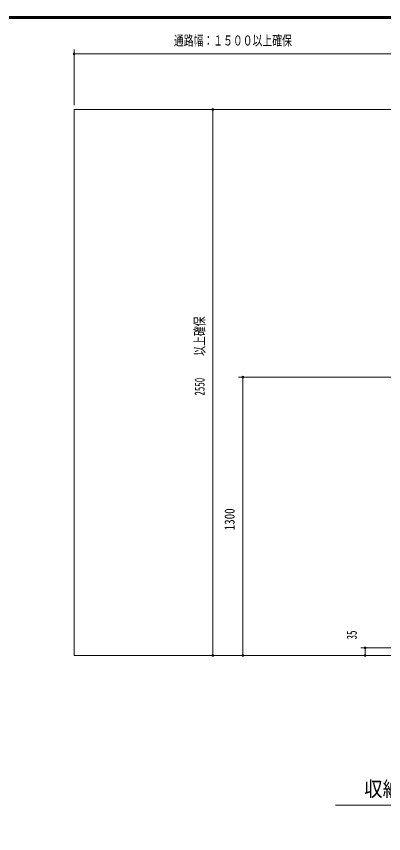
# Model space of a CAD drawing. Units: millimetres, scale not verified. Extents: x -5740 to 5740, y -4020 to 4020.
# Drawn here: x 810 to 2526, y 202 to 4020 of the extents above; entities that cross this region are included whole.
import ezdxf
from ezdxf.enums import TextEntityAlignment as Align

# ---------------------------------------------------------------- set-up
doc = ezdxf.new("R2010")
doc.units = ezdxf.units.MM
doc.header["$LTSCALE"] = 10
for name, color, linetype, lineweight in [('0-1_0-00', 4, 'Continuous', 18), ('0-2_2ラック-03BODL', 7, 'Continuous', 18), ('0-B_2ラック-F寸法', 3, 'Continuous', 18)]:
    doc.layers.add(name, color=color, linetype=linetype, lineweight=lineweight)
doc.styles.add('ＭＳ ゴシック', font='')
doc.styles.get('ＭＳ ゴシック').set_extended_font_data('MS Gothic')

msp = doc.modelspace()

# ---------------------------------------------------------------- linework, layer by layer
at = {"layer": '0-1_0-00', "color": 5}
for points in [[(5739.71, 4020.13), (-5740.29, 4020.13), (-5740.29, -4019.87), (5739.71, -4019.87)], [(5738.71, 4019.13), (5738.71, -4018.87), (-5739.29, -4018.87), (-5739.29, 4019.13)], [(5737.71, 4018.13), (5737.71, -4017.87), (-5738.29, -4017.87), (-5738.29, 4018.13)], [(5736.71, 4017.13), (5736.71, -4016.87), (-5737.29, -4016.87), (-5737.29, 4017.13)], [(5735.71, 4016.13), (5735.71, -4015.87), (-5736.29, -4015.87), (-5736.29, 4016.13)], [(5734.71, 4015.13), (5734.71, -4014.87), (-5735.29, -4014.87), (-5735.29, 4015.13)], [(5733.71, 4014.13), (5733.71, -4013.87), (-5734.29, -4013.87), (-5734.29, 4014.13)], [(5732.71, 4013.13), (5732.71, -4012.87), (-5733.29, -4012.87), (-5733.29, 4013.13)], [(5731.71, 4012.13), (5731.71, -4011.87), (-5732.29, -4011.87), (-5732.29, 4012.13)], [(5730.71, 4011.13), (5730.71, -4010.87), (-5731.29, -4010.87), (-5731.29, 4011.13)], [(5729.71, 4010.13), (5729.71, -4009.87), (-5730.29, -4009.87), (-5730.29, 4010.13)]]:
    msp.add_lwpolyline(points, close=True, dxfattribs=at)
at = {"layer": '0-2_2ラック-03BODL'}
for p, q in [((4949.5, 3585.02), (1079.5, 3585.02)), ((1079.5, 1035.02), (1079.5, 3585.02)), ((4949.5, 1035.02), (1079.5, 1035.02))]:
    msp.add_line(p, q, dxfattribs=at)
at = {"layer": '0-B_2ラック-F寸法'}
for p, q in [((1079.5, 3865.02), (1079.5, 3605.02)), ((2579.5, 3845.02), (1079.5, 3845.02)), ((1728.48, 3585.02), (1728.48, 1035.02)), ((1848.48, 2335.02), (4731.76, 2335.02)), ((1868.48, 1035.02), (1868.48, 2335.02)), ((2419.5, 1069.97), (2735.3, 1069.97)), ((2439.5, 1035.02), (2439.5, 1069.97)), ((2301.61, 335.02), (3981.61, 335.02))]:
    msp.add_line(p, q, dxfattribs=at)
for centre, start, end in [((1079.5, 3845.02), 0, 180), ((1079.5, 3845.02), 180, 0), ((1728.48, 3585.02), 0, 180), ((1728.48, 3585.02), 180, 0), ((1868.48, 2335.02), 0, 180), ((1868.48, 2335.02), 180, 0), ((2439.5, 1069.97), 0, 180), ((2439.5, 1069.97), 180, 0), ((1728.48, 1035.02), 0, 180), ((1728.48, 1035.02), 180, 0), ((1868.48, 1035.02), 0, 180), ((1868.48, 1035.02), 180, 0), ((2439.5, 1035.02), 0, 180), ((2439.5, 1035.02), 180, 0)]:
    msp.add_arc(centre, 4, start, end, dxfattribs=at)

# ---------------------------------------------------------------- texts
at = {"layer": '0-B_2ラック-F寸法', "color": 7, "style": 'ＭＳ ゴシック'}
for s, height, width, p in [('通路幅：１５００以上確保', 46.89, 0.7, (1546.13, 3869.82)), ('収納時\u3000側面図\u3000Ｓ＝１／２０', 70.33, 0.9, (2434.95, 355.02))]:
    msp.add_text(s, height=height, dxfattribs=dict(at, width=width)).set_placement(p, align=Align.BOTTOM_LEFT)
for s, width, p in [('以上確保', 0.7, (1703.68, 2434.54)), ('2550', 0.65, (1703.68, 2248.95)), ('1300', 0.8, (1843.68, 1619.71)), ('35', 0.65, (2414.7, 1109.79))]:
    msp.add_text(s, height=46.89, rotation=90, dxfattribs=dict(at, width=width)).set_placement(p, align=Align.BOTTOM_LEFT)

doc.saveas('drawing.dxf')
